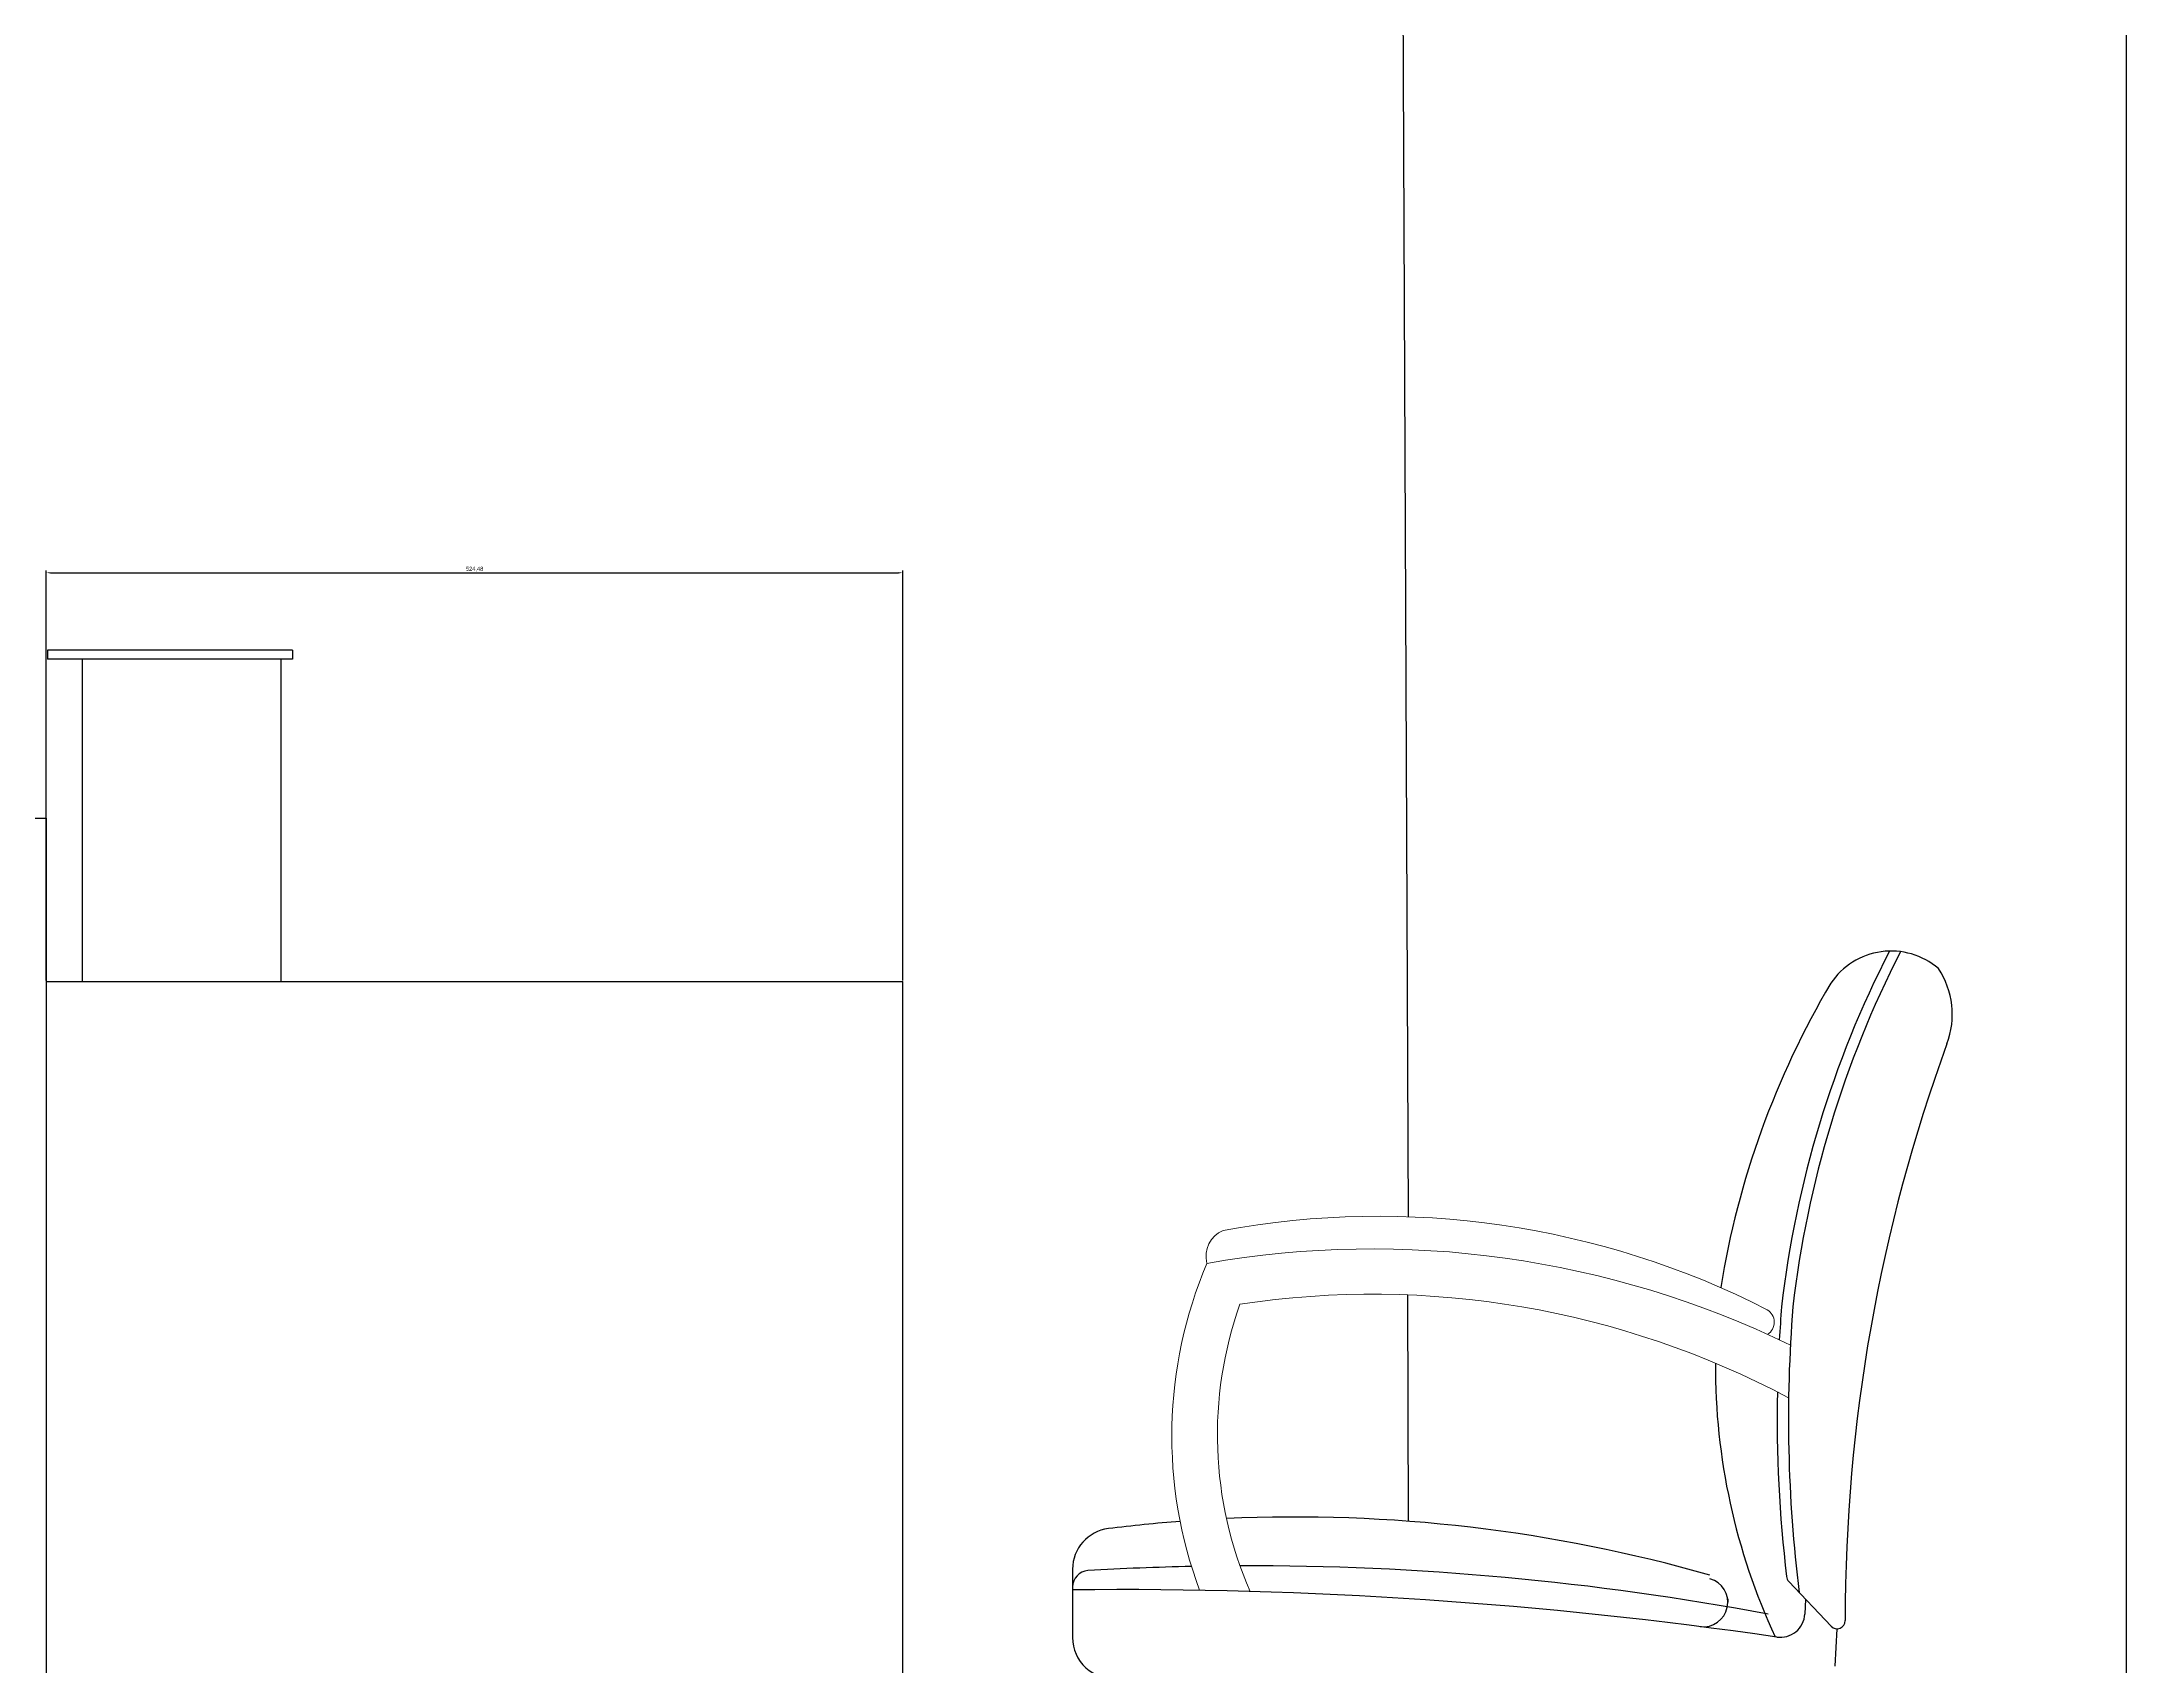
# Model space of a CAD drawing. Header units: millimetres. Extents: x 1926 to 160733, y 10813 to 39285.
# Drawn here: x 154254 to 155531, y 35166 to 36160 of the extents above; entities that cross this region are included whole.
import ezdxf

# ---------------------------------------------------------------- set-up
doc = ezdxf.new("R2010")
doc.units = ezdxf.units.MM
doc.layers.get('Defpoints').update_dxf_attribs({"lineweight": 0})
doc.layers.add('TEXT', color=7, linetype='Continuous', lineweight=5)
doc.styles.get("Standard").update_dxf_attribs({"font": 'arial.ttf'})
doc.dimstyles.new('ISO-25', dxfattribs={"dimtxt": 2.5, "dimasz": 2.5, "dimexe": 1.25, "dimexo": 0.625, "dimtad": 1, "dimtxsty": 'Standard', "dimcen": 2.5, "dimadec": 0, "dimazin": 0, "dimtfac": 1, "dimtmove": 0, "dimatfit": 3, "dimfxl": 1, "dimarcsym": 0})

# ---------------------------------------------------------------- blocks, each defined once
blk = doc.blocks.new('*D353')
at = {"layer": 'Defpoints', "color": 0, "transparency": 16777216}
for p in [(154781.6, 35835.2), (154257.1, 35585), (154781.6, 35585)]:
    blk.add_point(p, dxfattribs=at)
at = {"layer": 'TEXT', "color": 0, "lineweight": -2, "transparency": 16777216}
for p, q in [((154257.1, 35585.6), (154257.1, 35836.5)), ((154781.6, 35585.6), (154781.6, 35836.5)), ((154259.6, 35835.2), (154779.1, 35835.2))]:
    blk.add_line(p, q, dxfattribs=at)
at = {"layer": 'TEXT', "color": 0, "transparency": 16777216}
for points in [[(154259.6, 35835.6), (154259.6, 35834.8), (154257.1, 35835.2)], [(154779.1, 35835.6), (154779.1, 35834.8), (154781.6, 35835.2)]]:
    blk.add_solid(points, dxfattribs=at)
at = {"layer": 'TEXT', "color": 0, "transparency": 16777216, "insert": (154519.4, 35837.4), "char_height": 2.5, "attachment_point": 5}
blk.add_mtext('524,48', dxfattribs=at)

msp = doc.modelspace()

# ---------------------------------------------------------------- linework, layer by layer
for p, q in [((155530.928, 37784.963), (155530.928, 34784.963)), ((155080.928, 37684.963), (155091.202, 35440.904)), ((154407.899, 35787.794), (154257.899, 35787.794)), ((154257.899, 35787.794), (154257.899, 35782.394)), ((154407.899, 35787.794), (154407.899, 35782.394)), ((154407.899, 35782.394), (154257.899, 35782.394)), ((154279.1, 35782.394), (154279.1, 35584.963)), ((154400.657, 35782.394), (154400.657, 35584.963)), ((152980.928, 35684.963), (154257.122, 35684.963)), ((154257.122, 35684.963), (154257.122, 34884.963)), ((154257.122, 35584.963), (154781.605, 35584.963)), ((154257.122, 35584.963), (154400.657, 35584.963)), ((154781.605, 34784.963), (154781.605, 35584.963)), ((155090.622, 35393.088), (155091.208, 35254.48)), ((154885.631, 35225.152), (154885.631, 35183.229)), ((155324.227, 35217.586), (155350.168, 35190.221)), ((155286.843, 35207.011), (155286.843, 35204.887)), ((155334.513, 35206.735), (155334.034, 35197.654)), ((155353.589, 35188.665), (155352.379, 35165.693))]:
    msp.add_line(p, q)
for centre, radius, start, end in [((155951.102, 35313.223), 635.434, 152.810198, 173.44424), ((155958.036, 35313.223), 635.434, 152.846002, 173.44424), ((155386.938, 35558.996), 44.594, 49.612439, 146.076414), ((155373.605, 35564.771), 50.775, 339.320613, 33.727533), ((155809.292, 35312.395), 533.588, 149.416115, 170.820924), ((156385.027, 35194.69), 1026.231, 159.931174, 180.05718), ((156146.38, 35318.432), 829.296, 175.342432, 176.742059), ((156186.791, 35317.085), 862.772, 175.433808, 187.07059), ((155672.105, 35349.298), 392.826, 179.708771, 204.925094), ((156146.38, 35318.432), 829.296, 178.949355, 186.772009), ((154910.631, 35225.152), 25, 97.12373, 180), ((155021.962, 34334.347), 922.736, 94.379604, 97.12373), ((155021.962, 34334.347), 922.736, 74.021329, 92.614048), ((154895.631, 35214.301), 10, 93.335686, 180), ((154994.61, 33516.099), 1711.085, 91.211086, 93.335686), ((154994.61, 33516.099), 1711.085, 79.32265, 90.215028), ((154914.392, 32409.865), 2802.786, 81.743193, 90.587951), ((155271.843, 35204.887), 15, 262.712099, 74.01553), ((155327.855, 35221.026), 5, 184.400909, 223.46979), ((155319.055, 35198.443), 15, 261.743193, 356.985624), ((155353.797, 35193.66), 5, 223.46979, 0.067908), ((154910.631, 35183.229), 25, 180, 275.362497)]:
    msp.add_arc(centre, radius, start, end)
at = {"layer": 'TEXT'}
for centre, radius, start, end in [((155072.954, 34916.886), 524.335, 62.990119, 100.448956), ((154984.205, 35416.849), 16.912, 112.03126, 195.369855), ((155069.416, 34836.674), 584.575, 64.051418, 100.000792), ((155217.241, 35306.642), 270.832, 157.022604, 200.403368), ((155069.463, 34850.854), 542.647, 62.012468, 98.620449), ((155212.937, 35307.359), 238.625, 160.408992, 203.683102), ((155306.25, 35376.41), 9.022, 303.520825, 57.647187)]:
    msp.add_arc(centre, radius, start, end, dxfattribs=at)

# ---------------------------------------------------------------- dimensions: what is measured, and where the dimension line sits
dim = msp.add_linear_dim(base=(154781.605, 35835.228), p1=(154257.122, 35584.963), p2=(154781.605, 35584.963), dimstyle='ISO-25', dxfattribs=at)
dim.commit()
dim.dimension.update_dxf_attribs({"geometry": '*D353', "text_midpoint": (154519.363, 35837.355)})

doc.saveas('drawing.dxf')
